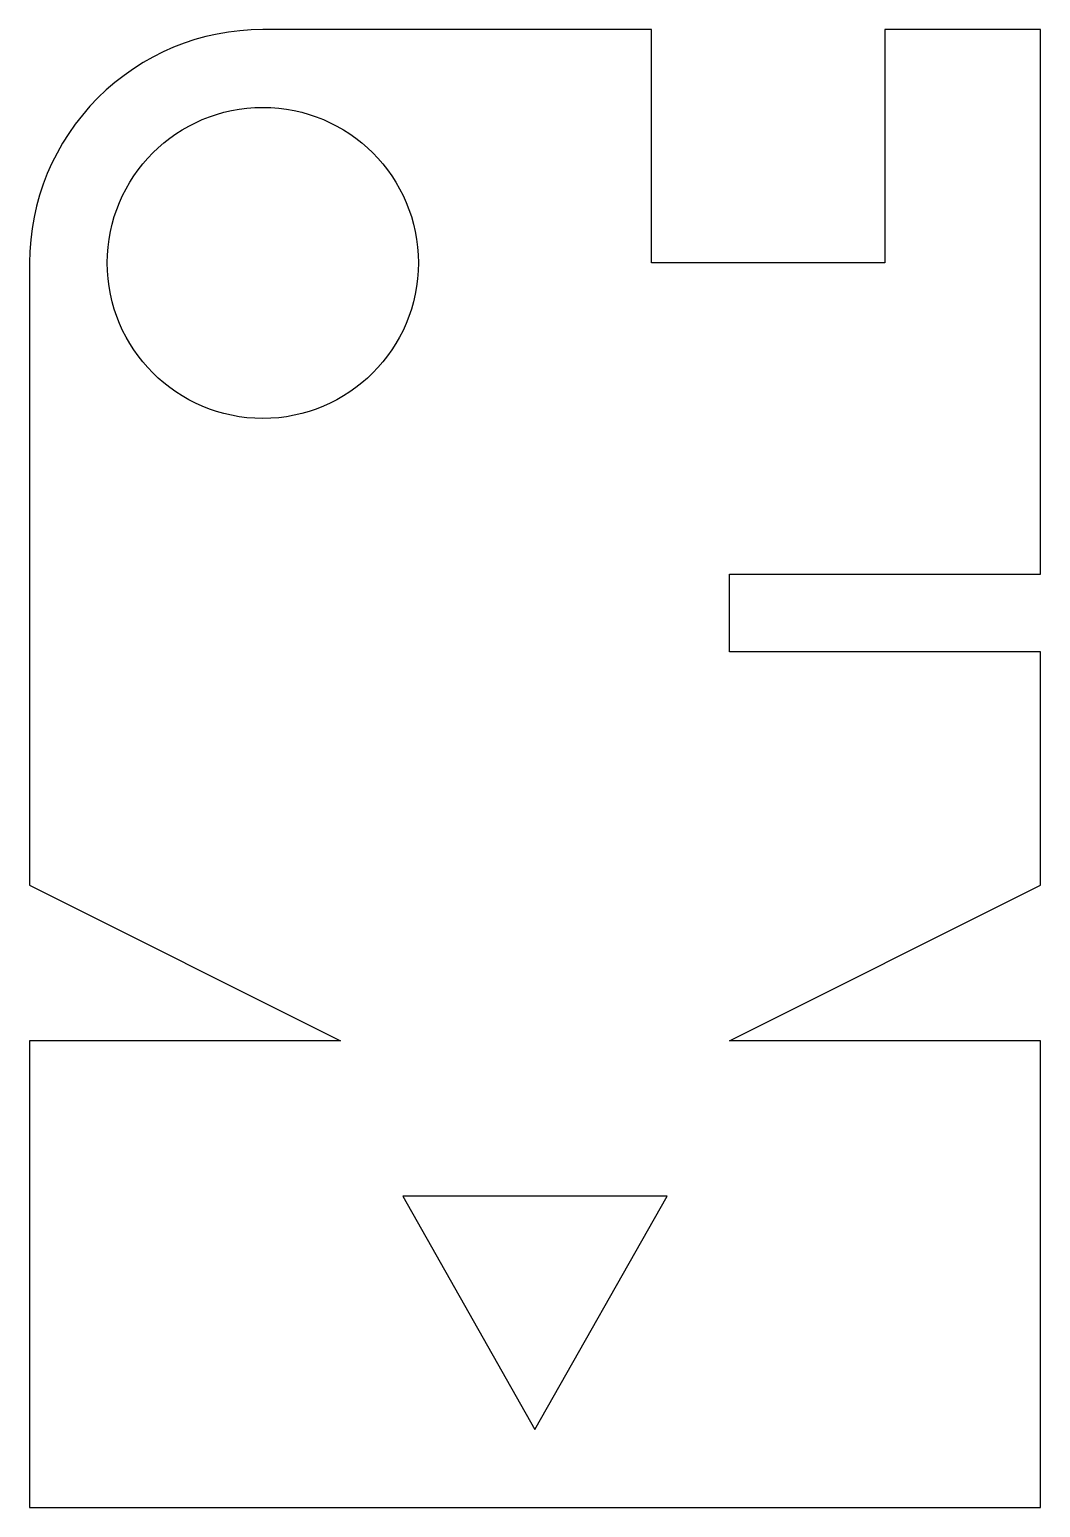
# Model space of a CAD drawing. Header units: millimetres. Extents: x 20 to 85, y 20 to 115.
import ezdxf

# ---------------------------------------------------------------- set-up
doc = ezdxf.new("R2010")
doc.units = ezdxf.units.MM

msp = doc.modelspace()

# ---------------------------------------------------------------- linework, layer by layer
msp.add_lwpolyline([(20, 20), (85, 20), (85, 50), (65, 50), (85, 60), (85, 75), (65, 75), (65, 80), (85, 80), (85, 115), (75, 115), (75, 100), (60, 100), (60, 115), (35, 115, 0.414214), (20, 100), (20, 60), (40, 50), (20, 50)], format="xyb", close=True)
msp.add_lwpolyline([(52.5, 25), (61, 40), (44, 40)], close=True)
msp.add_circle((35, 100), 10)

doc.saveas('drawing.dxf')
